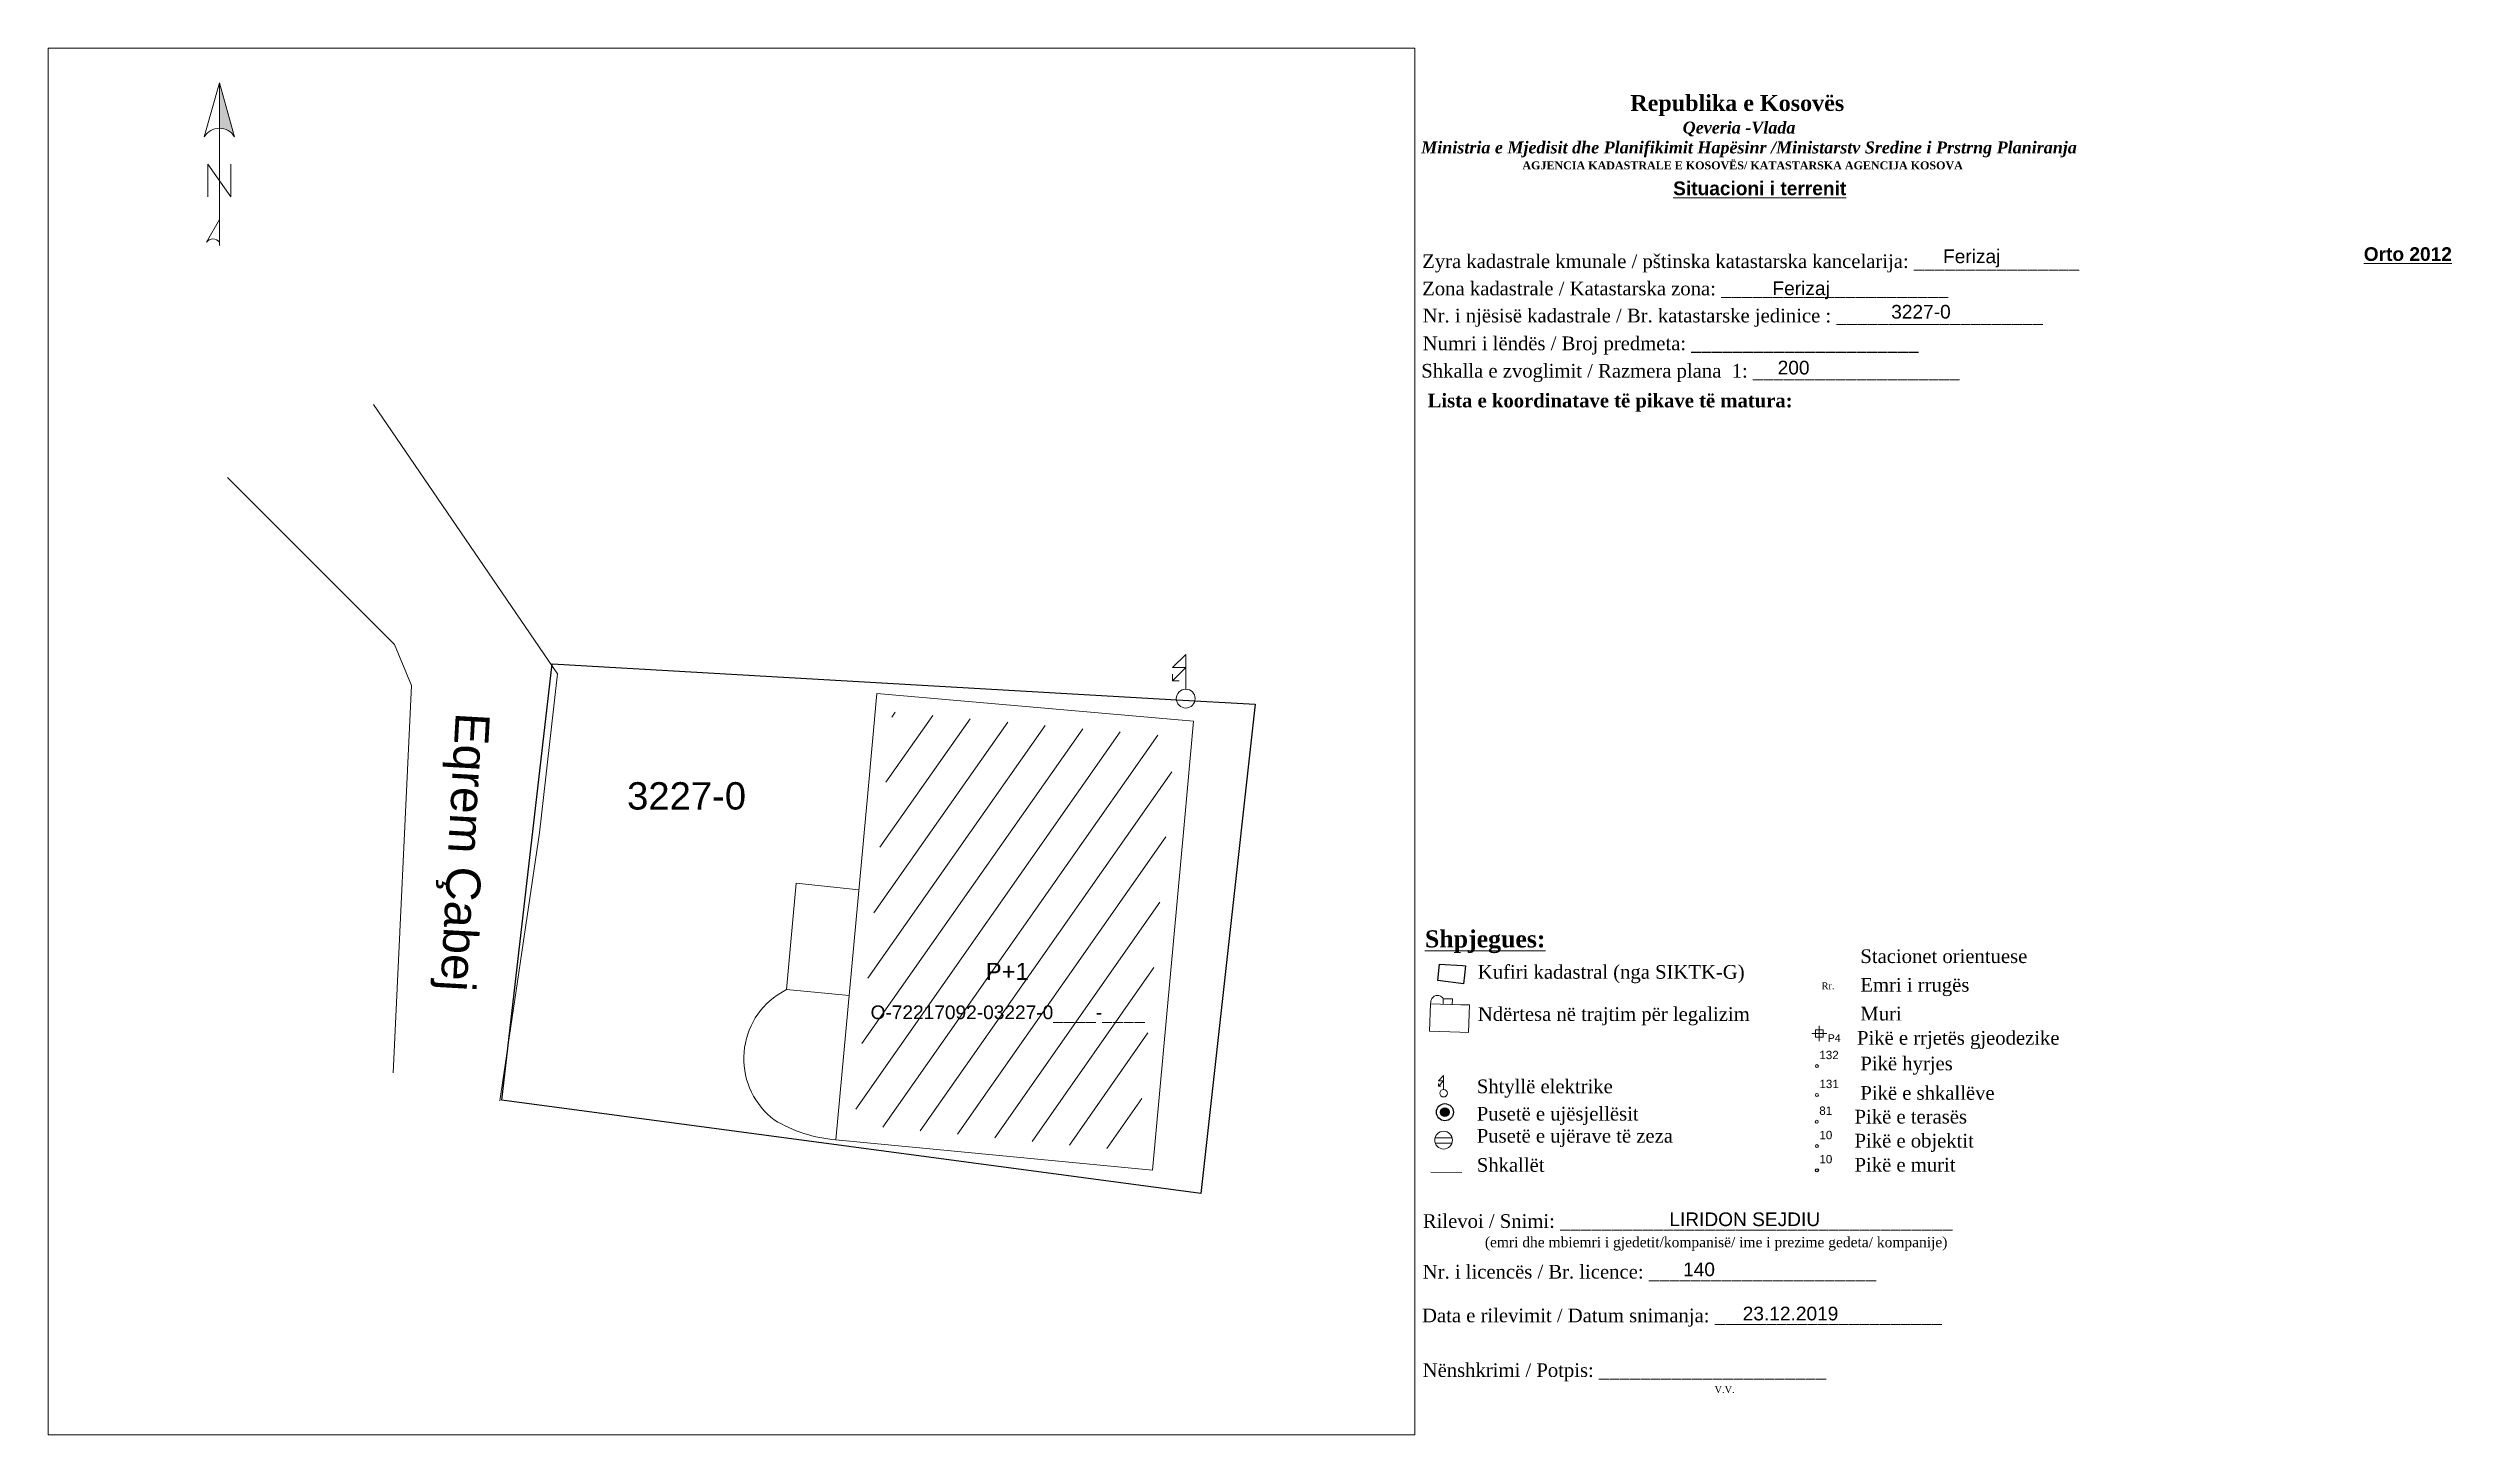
# Paper-space layout 'situacioni' of a CAD drawing. Header units: metres. Extents: x 0 to 352, y 5 to 208.
# The model-space entities are those that its viewports show. They can reach past a viewport. Long polylines and large blocks are cut down to what shows.
import ezdxf

# ---------------------------------------------------------------- set-up
doc = ezdxf.new("R2010")
doc.units = ezdxf.units.M
doc.layers.get('0').update_dxf_attribs({"lineweight": 0})
for name, color, linetype, lineweight in [('Etazha', 7, 'Continuous', 0), ('Etazha 0 pikat', 1, 'Continuous', 0), ('Etazha 0 terasa', 6, 'Continuous', 0), ('hyrjet pikat', 54, 'Continuous', 0), ('Korniza e jashtme', 7, 'Continuous', 0), ('kyqje ujselles', 5, 'Continuous', 0), ('Muri', 30, 'Continuous', 0), ('Muri_pikat', 7, 'Continuous', 0), ('nr objektit', 7, 'Continuous', 0), ('Perdhesa', 1, 'Continuous', 0), ('perdhesa hash', 1, 'Continuous', 0), ('pikat rrjet', 7, 'Continuous', 0), ('Puset fekali', 30, 'Continuous', 0), ('Shkallet', 190, 'Continuous', 0), ('shkallet pikat', 183, 'Continuous', 0), ('Shtyll elektrike', 7, 'Continuous', 0)]:
    doc.layers.add(name, color=color, linetype=linetype, lineweight=lineweight)
doc.layers.add('Nr Parceles Baze', color=7, linetype='Continuous')
doc.layers.add('Parcela Baze', color=7, linetype='Continuous')
doc.styles.get("Standard").update_dxf_attribs({"font": 'arial.ttf'})

# ---------------------------------------------------------------- blocks, each defined once
blk = doc.blocks.new('*U62')
at = {"linetype": 'ByBlock', "lineweight": -2}
blk.add_hatch(color=0, dxfattribs=at).paths.add_polyline_path([(0, 562), (0, 301, -0.269143), (87, 250)])
at = {"color": 0, "linetype": 'ByBlock', "lineweight": -2}
for points in [[(87, 250, 0.580323), (-87, 250), (0, 562), (87, 250), (0, 562), (0, 300)], [(0, -356, 0.5), (-75, -356), (0, -225)]]:
    blk.add_lwpolyline(points, format="xyb", dxfattribs=at)
for points in [[(0, -375), (0, 562)], [(-66, -94), (-66, 94), (66, -94), (66, 94)]]:
    blk.add_lwpolyline(points, dxfattribs=at)
blk = doc.blocks.new('*X14')
for p, q in [((69.5, 22.78), (70, 22.78)), ((69.5, 22.75), (70, 22.75)), ((69.5, 22.72), (70, 22.72)), ((69.51, 22.81), (69.99, 22.81)), ((69.51, 22.69), (69.99, 22.69)), ((69.52, 22.84), (69.98, 22.84)), ((69.52, 22.66), (69.98, 22.66)), ((69.53, 22.88), (69.97, 22.88)), ((69.53, 22.62), (69.97, 22.62)), ((69.55, 22.91), (69.95, 22.91)), ((69.55, 22.59), (69.95, 22.59)), ((69.58, 22.94), (69.92, 22.94)), ((69.58, 22.56), (69.92, 22.56)), ((69.63, 22.97), (69.87, 22.97)), ((69.63, 22.53), (69.87, 22.53))]:
    blk.add_line(p, q)
blk = doc.blocks.new('Drill Hole')
at = {"color": 0, "linetype": 'ByBlock', "lineweight": -2}
for radius in [0.05, 0.025]:
    blk.add_circle((0, 0), radius, dxfattribs=at)
at = {"color": 0, "linetype": 'ByBlock', "lineweight": -2, "xscale": 0.1000000000000227, "yscale": 0.1000000000000227, "zscale": 0.1000000000000227}
blk.add_blockref('*X14', (-6.975, -2.275), dxfattribs=at)
blk = doc.blocks.new('Settling Basin - PK ujrat e zeza')
at = {"color": 21, "lineweight": 0, "flags": 128}
for points in [[(-0.95, 0.27), (0.96, 0.27)], [(-0.95, -0.33), (0.96, -0.33)]]:
    blk.add_lwpolyline(points, dxfattribs=at)
at = {"color": 21, "lineweight": 0}
blk.add_circle((0, 0), 1, dxfattribs=at)
blk = doc.blocks.new('Puset_Kan_Atmosferik')
blk.add_blockref('Settling Basin - PK ujrat e zeza', (0, 0))
blk = doc.blocks.new('Pole electricity_ Shtyllë Elekrike Druri - tension i lartë')
at = {"color": 1, "linetype": 'ByBlock', "lineweight": 0, "flags": 128}
for points in [[(0, 0.5), (0, 2.35), (-0.7, 1.65), (0, 1.65), (-0.7, 0.95)], [(-0.35, 0.95), (-0.7, 0.95), (-0.7, 1.3)]]:
    blk.add_lwpolyline(points, dxfattribs=at)
at = {"color": 1, "linetype": 'ByBlock', "lineweight": 0}
blk.add_circle((0, 0), 0.5, dxfattribs=at)
blk = doc.blocks.new('Shtylle_Elekrike_Druri')
at = {"color": 1, "lineweight": 0}
blk.add_blockref('Pole electricity_ Shtyllë Elekrike Druri - tension i lartë', (0, 0), dxfattribs=at)
blk = doc.blocks.new('*U65')
at = {"color": 0, "linetype": 'ByBlock', "lineweight": -2, "transparency": 16777216}
blk.add_line((0, 0), (0, 0), dxfattribs=at)
blk.add_circle((0, 0), 0.5, dxfattribs=at)
blk = doc.blocks.new('*U66', base_point=(335.79, 78.14, 621.54))
at = {"layer": 'hyrjet pikat', "linetype": 'ByBlock', "insert": (336.15, 79.14), "char_height": 1.217, "attachment_point": 7}
blk.add_mtext('132', dxfattribs=at)
blk = doc.blocks.new('*U67', base_point=(335.79, 78.14, 621.54))
at = {"layer": 'hyrjet pikat', "linetype": 'ByBlock', "lineweight": -2}
blk.add_blockref('*U66', (335.79, 78.14, 621.54), dxfattribs=at)
blk = doc.blocks.new('*U68', base_point=(335.79, 78.14, 621.54))
at = {"layer": 'hyrjet pikat', "linetype": 'ByBlock', "lineweight": -2, "xscale": 0.4424959465003713, "yscale": 0.4424959465003713, "zscale": 0.4424959465003713}
blk.add_blockref('*U65', (335.79, 78.14, 621.54), dxfattribs=at)
at = {"layer": 'hyrjet pikat', "linetype": 'ByBlock', "lineweight": -2}
blk.add_blockref('*U67', (335.79, 78.14, 621.54), dxfattribs=at)
blk = doc.blocks.new('*U69')
at = {"color": 0, "linetype": 'ByBlock', "lineweight": -2, "transparency": 16777216}
for p, q in [((-1, 0), (1, 0)), ((0, -1), (0, 1))]:
    blk.add_line(p, q, dxfattribs=at)
blk.add_lwpolyline([(-0.5, -0.5), (-0.5, 0.5), (0.5, 0.5), (0.5, -0.5)], close=True, dxfattribs=at)
blk = doc.blocks.new('*U70', base_point=(325.17, 76.16, 619.2))
at = {"layer": 'pikat rrjet', "linetype": 'ByBlock', "insert": (326.41, 76.05), "char_height": 1.1062, "attachment_point": 1}
blk.add_mtext('{\\fArial|b0|i0|c0|p34;\\C137;\\c8355647;P4}', dxfattribs=at)
blk = doc.blocks.new('*U71', base_point=(325.17, 76.16, 619.2))
at = {"layer": 'pikat rrjet', "color": 93, "linetype": 'ByBlock', "lineweight": -2}
blk.add_blockref('*U70', (325.17, 76.16, 619.2), dxfattribs=at)
blk = doc.blocks.new('*U72', base_point=(325.17, 76.16, 619.2))
at = {"layer": 'pikat rrjet', "color": 93, "linetype": 'ByBlock', "lineweight": -2, "xscale": 1.106239888375726, "yscale": 1.106239888375726, "zscale": 1.106239888375726}
blk.add_blockref('*U69', (325.17, 76.16, 619.2), dxfattribs=at)
at = {"layer": 'pikat rrjet', "color": 93, "linetype": 'ByBlock', "lineweight": -2}
blk.add_blockref('*U71', (325.17, 76.16, 619.2), dxfattribs=at)
blk = doc.blocks.new('*U73', base_point=(336.16, 80.43, 619.62))
at = {"layer": 'shkallet pikat', "linetype": 'ByBlock', "insert": (336.52, 81.43), "char_height": 1.217, "attachment_point": 7}
blk.add_mtext('131', dxfattribs=at)
blk = doc.blocks.new('*U74', base_point=(336.16, 80.43, 619.62))
at = {"layer": 'shkallet pikat', "linetype": 'ByBlock', "lineweight": -2}
blk.add_blockref('*U73', (336.16, 80.43, 619.62), dxfattribs=at)
blk = doc.blocks.new('*U75', base_point=(336.16, 80.43, 619.62))
at = {"layer": 'shkallet pikat', "linetype": 'ByBlock', "lineweight": -2}
blk.add_blockref('*U74', (336.16, 80.43, 619.62), dxfattribs=at)
at = {"layer": 'shkallet pikat', "linetype": 'ByBlock', "lineweight": -2, "xscale": 0.4424959465003713, "yscale": 0.4424959465003713, "zscale": 0.4424959465003713}
blk.add_blockref('*U65', (336.16, 80.43, 619.62), dxfattribs=at)
blk = doc.blocks.new('*U76', base_point=(344.98, 90.05, 619.9))
at = {"layer": 'Etazha 0 terasa', "linetype": 'ByBlock', "insert": (345.34, 91.04), "char_height": 1.217, "attachment_point": 7}
blk.add_mtext('81', dxfattribs=at)
blk = doc.blocks.new('*U77', base_point=(344.98, 90.05, 619.9))
at = {"layer": 'Etazha 0 terasa', "linetype": 'ByBlock', "lineweight": -2}
blk.add_blockref('*U76', (344.98, 90.05, 619.9), dxfattribs=at)
blk = doc.blocks.new('*U78', base_point=(344.98, 90.05, 619.9))
at = {"layer": 'Etazha 0 terasa', "linetype": 'ByBlock', "lineweight": -2}
blk.add_blockref('*U77', (344.98, 90.05, 619.9), dxfattribs=at)
at = {"layer": 'Etazha 0 terasa', "linetype": 'ByBlock', "lineweight": -2, "xscale": 0.4424959465003713, "yscale": 0.4424959465003713, "zscale": 0.4424959465003713}
blk.add_blockref('*U65', (344.98, 90.05, 619.9), dxfattribs=at)
blk = doc.blocks.new('*U79', base_point=(342.04, 86.06, 620.6))
at = {"layer": 'Etazha 0 pikat', "linetype": 'ByBlock', "insert": (342.4, 87.06), "char_height": 1.217, "attachment_point": 7}
blk.add_mtext('10', dxfattribs=at)
blk = doc.blocks.new('*U80', base_point=(342.04, 86.06, 620.6))
at = {"layer": 'Etazha 0 pikat', "linetype": 'ByBlock', "lineweight": -2}
blk.add_blockref('*U79', (342.04, 86.06, 620.6), dxfattribs=at)
blk = doc.blocks.new('*U81', base_point=(342.04, 86.06, 620.6))
at = {"layer": 'Etazha 0 pikat', "linetype": 'ByBlock', "lineweight": -2}
blk.add_blockref('*U80', (342.04, 86.06, 620.6), dxfattribs=at)
at = {"layer": 'Etazha 0 pikat', "linetype": 'ByBlock', "lineweight": -2, "xscale": 0.4424959465003713, "yscale": 0.4424959465003713, "zscale": 0.4424959465003713}
blk.add_blockref('*U65', (342.04, 86.06, 620.6), dxfattribs=at)
blk = doc.blocks.new('A$C44810FBD')
at = {"layer": 'Parcela Baze'}
blk.add_lwpolyline([(21.2, 6.7), (20.4, 0), (0, 2.7), (1.5, 15.5), (19.6, 14.4), (22, 14.3)], close=True, dxfattribs=at)
blk = doc.blocks.new('A$C1CD14C06')
at = {"layer": 'Etazha 0 terasa', "elevation": 616.5, "flags": 128}
blk.add_lwpolyline([(2.69, 0.89, -0.115232), (0.89, 1.47, -0.511742), (0.98, 5.12), (1.24, 5.28)], format="xyb", dxfattribs=at)
at = {"layer": 'Perdhesa', "elevation": 616.5, "flags": 128}
blk.add_lwpolyline([(3.63, 11.02), (3.89, 13.94), (13.15, 13.13), (12.89, 10.2), (11.95, 0), (2.69, 0.89)], close=True, dxfattribs=at)
at = {"layer": 'Shkallet', "elevation": 616.5, "flags": 128}
blk.add_lwpolyline([(3.37, 8.2), (1.53, 8.39), (1.24, 5.28), (3.08, 5.11)], dxfattribs=at)

msp = doc.modelspace()

# ---------------------------------------------------------------- hatches: boundary and pattern name
at = {"layer": 'perdhesa hash'}
h = msp.add_hatch(dxfattribs=at)
h.set_pattern_fill('ANSI31', color=256, scale=0.3, angle=10)
h.paths.add_polyline_path([(7511885.73, 4692123.929), (7511885.947, 4692126.351), (7511877.682, 4692127.077), (7511877.465, 4692124.653), (7511876.576, 4692115.017), (7511884.841, 4692114.226)])
h.paths.add_polyline_path([(7511880.237, 4692118.965), (7511881.75, 4692118.965), (7511881.75, 4692119.995), (7511880.237, 4692119.995)], flags=24)
h.paths.add_polyline_path([(7511876.92, 4692117.869), (7511885.453, 4692117.869), (7511885.453, 4692118.693), (7511876.92, 4692118.693)], flags=24)

# ---------------------------------------------------------------- linework, layer by layer
at = {"layer": 'Etazha 0 terasa', "elevation": 616.5, "flags": 128}
msp.add_lwpolyline([(7511876.032, 4692114.567, -0.115232), (7511874.233, 4692115.148, -0.511742), (7511874.317, 4692118.799), (7511874.585, 4692118.959)], format="xyb", dxfattribs=at)
at = {"layer": 'Muri', "flags": 128}
for points, elevation in [([(7511866.208, 4692115.708), (7511867.365, 4692123.538), (7511867.894, 4692128.187), (7511862.508, 4692136.066)], 616.457), ([(7511858.244, 4692133.934), (7511863.131, 4692129.053), (7511863.627, 4692127.849), (7511863.084, 4692116.529)], 616.856)]:
    msp.add_lwpolyline(points, dxfattribs=dict(at, elevation=elevation))
at = {"layer": 'Parcela Baze'}
msp.add_lwpolyline([(7511887.445, 4692119.66), (7511886.701, 4692113), (7511866.27, 4692115.73), (7511867.739, 4692128.479), (7511885.831, 4692127.443), (7511888.297, 4692127.302)], close=True, dxfattribs=at)
at = {"layer": 'Perdhesa', "elevation": 616.5, "flags": 128}
msp.add_lwpolyline([(7511876.967, 4692124.698), (7511877.229, 4692127.619), (7511886.49, 4692126.805), (7511886.228, 4692123.884), (7511885.293, 4692113.68), (7511876.032, 4692114.567)], close=True, dxfattribs=at)
at = {"layer": 'Shkallet', "elevation": 616.5, "flags": 128}
msp.add_lwpolyline([(7511876.709, 4692121.88), (7511874.868, 4692122.074), (7511874.585, 4692118.959), (7511876.426, 4692118.789)], dxfattribs=at)

# ---------------------------------------------------------------- block references
at = {"layer": 'Shtyll elektrike', "color": 0, "linetype": 'ByBlock', "lineweight": -2, "xscale": 0.5510862420239612, "yscale": 0.5510862420239612, "zscale": 0.5510862420239612}
msp.add_blockref('Shtylle_Elekrike_Druri', (7511886.264, 4692127.466, 622), dxfattribs=at)

# ---------------------------------------------------------------- texts
at = {"insert": (7511865.92, 4692127.019), "char_height": 1, "attachment_point": 1, "rotation": 266.80336}
msp.add_mtext_dynamic_manual_height_columns('Eqrem Çabej', width=18.54012, gutter_width=1, heights=[0], dxfattribs=at)
at = {"layer": 'Etazha', "insert": (7511880.416, 4692119.74), "char_height": 0.5, "attachment_point": 1}
msp.add_mtext_dynamic_manual_height_columns('P+1', width=4.76477, gutter_width=0.935, heights=[0], dxfattribs=at)
at = {"layer": 'nr objektit', "insert": (7511875.447, 4692118.495), "char_height": 0.4, "attachment_point": 1}
msp.add_mtext_dynamic_manual_height_columns('^IO-72217092-03227-0____-____', width=9.86972, gutter_width=0.935, heights=[0.587], dxfattribs=at)
at = {"layer": 'Nr Parceles Baze'}
msp.add_text('3227-0', height=0.8, dxfattribs=at).set_placement((7511869.928, 4692124.223))

psp = doc.layouts.new('situacioni')

# ---------------------------------------------------------------- linework, layer by layer
at = {"layer": 'Shkallet', "elevation": 620.03, "flags": 128}
psp.add_lwpolyline([(207.15, 43.76), (202.61, 43.81)], dxfattribs=at)

# ---------------------------------------------------------------- block references
for name, p, xscale, yscale, zscale in [('*U62', (25.49, 188.77), 0.0254, 0.0254, 0.0254), ('A$C44810FBD', (203.61, 71.32), 0.1851542249708879, 0.1851542249708879, 0.1851542249708879)]:
    psp.add_blockref(name, p, dxfattribs=dict(xscale=xscale, yscale=yscale, zscale=zscale))
at = {"xscale": 0.4323566835879963, "yscale": 0.4323566835879963, "zscale": 0.4323566835879963, "rotation": 273.5352962909527}
psp.add_blockref('A$C1CD14C06', (202.12, 69.54), dxfattribs=at)
at = {"layer": 'Etazha 0 pikat'}
psp.add_blockref('*U81', (259.06, 47.59, 620.6), dxfattribs=at)
at = {"layer": 'Etazha 0 terasa'}
psp.add_blockref('*U78', (259.04, 51.16, 619.9), dxfattribs=at)
at = {"layer": 'hyrjet pikat'}
psp.add_blockref('*U68', (259.05, 59.29, 621.54), dxfattribs=at)
at = {"layer": 'kyqje ujselles', "color": 0, "linetype": 'ByBlock', "lineweight": -2, "xscale": 24.999995000001, "yscale": 24.999995000001, "zscale": 24.999995000001}
psp.add_blockref('Drill Hole', (204.67, 52.55, 619.52), dxfattribs=at)
at = {"layer": 'Muri_pikat', "linetype": 'ByBlock', "lineweight": -2, "xscale": 0.4424959465003713, "yscale": 0.4424959465003713, "zscale": 0.4424959465003713}
psp.add_blockref('*U65', (259.06, 44.06, 620.6), dxfattribs=at)
at = {"layer": 'pikat rrjet'}
psp.add_blockref('*U72', (259.4, 64.05, 619.2), dxfattribs=at)
at = {"layer": 'Puset fekali', "color": 0, "linetype": 'ByBlock', "lineweight": -2, "xscale": 1.298461642721147, "yscale": 1.298461642721147, "zscale": 1.298461642721147}
psp.add_blockref('Puset_Kan_Atmosferik', (204.48, 48.47, 459.81), dxfattribs=at)
at = {"layer": 'shkallet pikat'}
psp.add_blockref('*U75', (259.06, 55.06, 619.62), dxfattribs=at)
at = {"layer": 'Shtyll elektrike', "color": 0, "linetype": 'ByBlock', "lineweight": -2, "xscale": 1.102172484047922, "yscale": 1.102172484047922, "zscale": 1.102172484047922}
psp.add_blockref('Shtylle_Elekrike_Druri', (204.48, 55.33, 326.06), dxfattribs=at)

# ---------------------------------------------------------------- texts
at = {"attachment_point": 1}
for s, insert, char_height, width in [('\\pi79.656;{\\fBook Antiqua|b1|i0|c0|p18;\\H1.3333x;Republika e Kosovës\\fTimes New Roman|b1|i0|c0|p18;\\P\\pi87.312;\\fBook Antiqua|b1|i1|c0|p18;\\H0.75x;Qeveria -Vlada\\P\\pi49.083;\\fTimes New Roman|b1|i1|c0|p18;Ministria e Mjedisit dhe Planifikimit Hapësinr /Ministarstv Sredine i Prstrng Planiranja\\P\\pi63.875;\\fBook Antiqua|b1|i0|c0|p18;\\H0.66668x;AGJENCIA KADASTRALE E KOSOVËS/ KATASTARSKA AGENCIJA KOSOVA}', (152.12, 201.25), 1.74651, 191.8237), ('{\\fArial|b1|i0|c0|p34;\\LSituacioni i terrenit }', (238.04, 188.61), 2, 28.0498), ('{\\fTimes New Roman|b0|i0|c0|p18; Zyra kadastrale kmunale / pštinska katastarska kancelarija: ________________}', (200.59, 177.96), 2, 114.6874), ('Ferizaj', (277.5, 178.67), 2, 24.6598), ('{\\fArial|b1|i0|c0|p34;\\LOrto 2012}', (339.01, 179), 2, 28.0498), ('{\\fTimes New Roman|b0|i0|c0|p18; Zona kadastrale / Katastarska zona: ______________________}', (200.59, 173.97), 2, 83.344), ('Ferizaj', (252.56, 174), 2, 29.4868), ('{\\fTimes New Roman|b0|i0|c0|p18;Nr. i njësisë kadastrale / Br. katastarske jedinice : ____________________}', (201.42, 170.01), 2, 98.5379), ('3227-0', (269.92, 170.57), 2, 29.4868), ('{\\fTimes New Roman|b0|i0|c0|p18; Numri i lëndës / Broj predmeta: ______________________}', (200.67, 165.95), 2, 83.344), ('{\\fTimes New Roman|b0|i0|c0|p18; Shkalla e zvoglimit / Razmera plana  1: ____________________}', (200.46, 161.94), 2, 98.5379), ('200', (253.32, 162.4), 2, 29.4868), ('{\\fTimes New Roman|b1|i0|c0|p18;Lista e koordinatave të pikave të matura:}', (202.14, 157.59), 2, 98.5379), ('{\\fTimes New Roman|b1|i0|c0|p18;\\LShpjegues:}', (201.75, 79.14), 2.5, 98.5379), ('{\\fTimes New Roman|b0|i0|c0|p18;Kufiri kadastral (nga SIKTK-G)}', (209.48, 74.06), 2, 98.5379), ('{\\fTimes New Roman|b0|i0|c0|p18;Stacionet orientuese}', (265.41, 76.36, -1596.58), 2, 98.5379), ('{\\fTimes New Roman|b0|i0|c0|p18;Rr.}', (259.74, 71.53, -1596.58), 1, 98.5379), ('{\\fTimes New Roman|b0|i0|c0|p18;Emri i rrugës }', (265.41, 72.17, -1596.58), 2, 98.5379), ('{\\fTimes New Roman|b0|i0|c0|p18;Ndërtesa në trajtim për legalizim}', (209.48, 67.9), 2, 98.5379), ('{\\fTimes New Roman|b0|i0|c0|p18;Muri}', (265.41, 67.96, -1596.58), 2, 98.5379), ('{\\fTimes New Roman|b0|i0|c0|p18;Pikë e rrjetës gjeodezike}', (264.92, 64.42, -1596.58), 2, 98.5379), ('{\\fTimes New Roman|b0|i0|c0|p18;Pikë hyrjes}', (265.41, 60.68, -1596.58), 2, 98.5379), ('{\\fTimes New Roman|b0|i0|c0|p18;Shtyllë elektrike}', (209.33, 57.33), 2, 98.5379), ('{\\fTimes New Roman|b0|i0|c0|p18;Pikë e shkallëve}', (265.41, 56.37, -1596.58), 2, 98.5379), ('{\\fTimes New Roman|b0|i0|c0|p18;Pusetë e ujësjellësit}', (209.33, 53.33), 2, 98.5379), ('{\\fTimes New Roman|b0|i0|c0|p18;Pikë e terasës}', (264.56, 52.9, -3193.16), 2, 98.5379), ('{\\fTimes New Roman|b0|i0|c0|p18;Pusetë e ujërave të zeza}', (209.33, 50.1), 2, 98.5379), ('{\\fTimes New Roman|b0|i0|c0|p18;Pikë e objektit}', (264.56, 49.39, -3193.16), 2, 98.5379), ('{\\fTimes New Roman|b0|i0|c0|p18;Shkallët}', (209.33, 45.84), 2, 98.5379), ('{\\fTimes New Roman|b0|i0|c0|p18;Pikë e murit}', (264.56, 45.87, -3193.16), 2, 98.5379), ('{\\fTimes New Roman|b0|i0|c0|p18; Rilevoi / Snimi: ______________________________________\\P             \\H0.75x;(emri dhe mbiemri i gjedetit/kompanisë/ ime i prezime gedeta/ kompanije)}', (200.69, 37.64), 2, 87.3883), ('LIRIDON SEJDIU', (237.48, 37.9), 2, 24.6598), ('{\\fTimes New Roman|b0|i0|c0|p18; Nr. i licencës / Br. licence: ______________________\\P                                }', (200.67, 30.23), 2, 83.344), ('140', (239.49, 30.58), 2, 24.6598), ('{\\fTimes New Roman|b0|i0|c0|p18; Data e rilevimit / Datum snimanja: ______________________\\P                                 }', (200.57, 23.84), 2, 83.344), ('23.12.2019', (248.21, 24.12), 2, 24.6598), ('{\\fTimes New Roman|b0|i0|c0|p18; Nënshkrimi / Potpis: ______________________\\P\\H0.5x;                                                                                                                   V.V.\\P\\H2.00001x;                                ', (200.67, 15.85), 2, 83.344)]:
    psp.add_mtext(s, dxfattribs=dict(at, insert=insert, char_height=char_height, width=width))
at = {"layer": 'Muri_pikat', "linetype": 'ByBlock', "insert": (259.42, 45.06), "char_height": 1.217, "attachment_point": 7}
psp.add_mtext('10', dxfattribs=at)

# ---------------------------------------------------------------- viewports
at = {"layer": 'Korniza e jashtme', "view_target_point": (7499131.095, 4689980.516), "view_twist_angle": 360}
psp.add_viewport(center=(100.36, 106.74), size=(199.84, 202.737), view_center_point=(12741.886, 2145.696), view_height=40.5474, dxfattribs=at)

doc.saveas('drawing.dxf')
